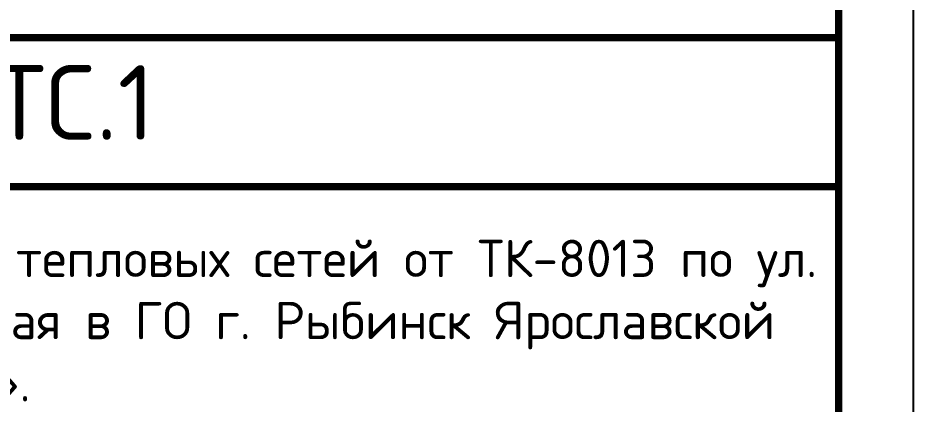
# Model space of a CAD drawing. Header units: metres. Extents: x 1642 to 8476, y 831 to 5441.
# Drawn here: x 3236.3 to 3296.3, y 1952.6 to 1978.5 of the extents above; entities that cross this region are included whole.
import ezdxf
from ezdxf.enums import TextEntityAlignment as Align

# ---------------------------------------------------------------- set-up
doc = ezdxf.new("R2010")
doc.units = ezdxf.units.M
doc.layers.add('Размеры на чертеже', color=250, linetype='Continuous', lineweight=25)
doc.styles.add('-ISOCPEUR-', font='isocpeur.ttf')
doc.styles.get("Standard").update_dxf_attribs({"font": 'arial.ttf'})

# ---------------------------------------------------------------- blocks, each defined once
blk = doc.blocks.new('*U330')
blk.add_lwpolyline([(0, 123), (594, 123), (594, -297), (0, -297)], close=True)
at = {"const_width": 0.5}
blk.add_lwpolyline([(20, 118), (589, 118), (589, -292), (20, -292)], close=True, dxfattribs=at)
for points in [[(404, -292), (404, -237), (589, -237)], [(469, -247), (589, -247)]]:
    blk.add_lwpolyline(points, dxfattribs=at)
at = {"insert": (527.343, -255.971), "char_height": 2.5, "width": 124.31117, "attachment_point": 5, "style": '-ISOCPEUR-'}
blk.add_mtext('\\pi3.21545;{\\C7;«Капитальный ремонт (реконструкция) тепловых сетей от ТК-8013 по ул. Куйбышева,д.7 до ж/д. №6 по ул. Луговая в ГО г. Рыбинск Ярославской области».}', dxfattribs=at)
blk.add_attdef('РАЗРАБОТАЛ', text='', height=2.5).set_placement((424.501, -264.224), align=Align.MIDDLE_LEFT)
at = {"flags": 8}
for tag, height, p in [('ДАТА', 2.5, (464.074, -264.402)), ('ЛИСТ', 3, (560.388, -271.915)), ('ЛИСТОВ', 3, (577.888, -271.915))]:
    blk.add_attdef(tag, text='', height=height, dxfattribs=at).set_placement(p, align=Align.MIDDLE_CENTER)
for tag, p in [('ТЕПЛОВЫЕ_СЕТИ_001', (489.411, -270.975)), ('ИМЯ_ЧЕРТЕЖА_001', (492.543, -284.679))]:
    blk.add_attdef(tag, p, '', height=3, dxfattribs=at)
blk.add_attdef('ПРОВЕРИЛ', (424.749, -270.729), '', height=2.5)
at = {"style": '-ISOCPEUR-', "flags": 8}
blk.add_attdef('ФОРМАТ', text='', height=3, dxfattribs=at).set_placement((554.972, -294.745), align=Align.MIDDLE_CENTER)

msp = doc.modelspace()

# ---------------------------------------------------------------- block references
at = {"layer": 'Размеры на чертеже', "lineweight": 90}
msp.add_blockref('*U330', (2702.335, 2214.151), dxfattribs=at)

# ---------------------------------------------------------------- texts
at = {"insert": (3203.244, 1975.301), "char_height": 5, "width": 38.55785, "attachment_point": 1, "style": '-ISOCPEUR-'}
msp.add_mtext('0802.Р.22-ТС.1', dxfattribs=at)

doc.saveas('drawing.dxf')
